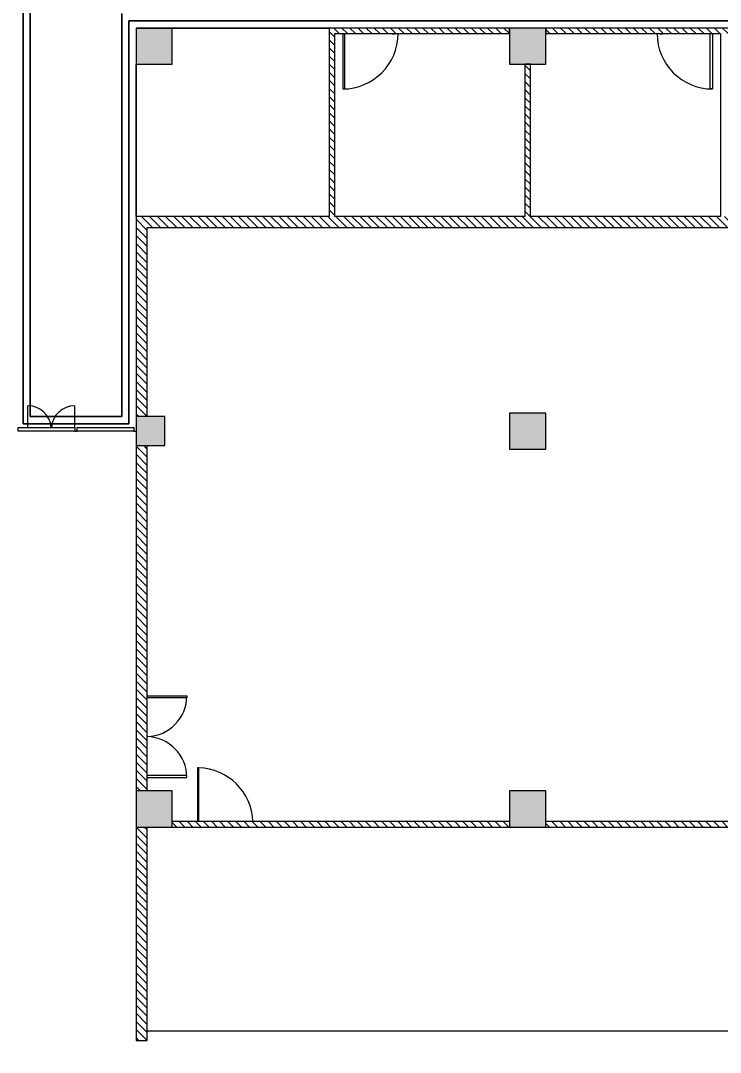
# Model space of a CAD drawing. Header units: millimetres. Extents: x -106145 to 154907, y -84585 to 152038.
# Drawn here: x 30849 to 45394, y 52823 to 74265 of the extents above; entities that cross this region are included whole.
import ezdxf

# ---------------------------------------------------------------- set-up
doc = ezdxf.new("R2010")
doc.units = ezdxf.units.MM
for name, color, linetype, lineweight in [('A-ANNO-DIMS', 211, 'Continuous', 9), ('A-ANNO-DIMS-300', 211, 'Continuous', 9), ('A-AREA', 32, 'Continuous', 5), ('A-DOOR', 31, 'Continuous', 5), ('A-FLOR', 192, 'Continuous', 5), ('A-GLAZ-CWMG', 51, 'Continuous', 5), ('A-WALL', 113, 'Continuous', 5), ('A-WALL-PATT', 111, 'Continuous', 5), ('S-COLS', 52, 'Continuous', 5)]:
    doc.layers.add(name, color=color, linetype=linetype, lineweight=lineweight)
doc.styles.add('RomanS', font='romans__.ttf', dxfattribs={"width": 0.8, "height": 1200})
doc.dimstyles.new('Diagonal_-_4_mm_RomanS', dxfattribs={"dimscale": 304.8, "dimtxt": 1219.023462, "dimasz": 1.476378, "dimexe": 0.984252, "dimexo": 0.0625, "dimgap": 0.19685, "dimtad": 1, "dimdec": 0, "dimzin": 0, "dimdsep": 46, "dimtxsty": 'RomanS', "dimblk1": 'OBLIQUE', "dimblk2": 'OBLIQUE', "dimsah": 1, "dimcen": 0.09, "dimdle": 2.362205, "dimazin": 0, "dimtfac": 1, "dimtdec": 4, "dimtix": 1, "dimtmove": 0, "dimatfit": 3, "dimfxl": 2.362205, "dimfxlon": 1, "dimtvp": 1, "dimtolj": 1, "dimtzin": 0, "dimarcsym": 2})
pattern_1 = [(315, (0, 0), (84.18955, 84.18955), [])]

# ---------------------------------------------------------------- blocks, each defined once
blk = doc.blocks.new('M_Concrete-Rectangular-Column - 750 x 750-3585654-Site Plan')
at = {"layer": 'S-COLS'}
blk.add_hatch(color=256, dxfattribs=at).paths.add_polyline_path([(-375, 375), (-375, -375), (375, -375), (375, 375), (-130, 375)], flags=0)
at = {"layer": 'S-COLS', "color": 41}
for p, q in [((375, 375), (-375, 375)), ((-375, 375), (-375, -375)), ((375, -375), (375, 375)), ((-375, -375), (375, -375))]:
    blk.add_line(p, q, dxfattribs=at)
blk = doc.blocks.new('M_Concrete-Rectangular-Column - 600 x 600-11938155-Site Plan')
at = {"layer": 'S-COLS'}
blk.add_hatch(color=256, dxfattribs=at).paths.add_polyline_path([(-300, 300), (-300, -300), (300, -300), (300, 300)], flags=0)
at = {"layer": 'S-COLS', "color": 41}
for p, q in [((300, 300), (-300, 300)), ((-300, 300), (-300, -300)), ((300, -300), (300, 300)), ((-300, -300), (300, -300))]:
    blk.add_line(p, q, dxfattribs=at)
blk = doc.blocks.new('M_Door-Passage-Double-Flush - D 1_80-12340102-Site Plan')
at = {"layer": 'A-DOOR', "color": 121, "lineweight": 9}
for p, q in [((-850, 121.35), (-850, 946.35)), ((-850, 946.35), (-805, 946.35)), ((-805, 946.35), (-805, 121.35)), ((850, 946.35), (805, 946.35)), ((805, 946.35), (805, 121.35)), ((850, 121.35), (850, 946.35))]:
    blk.add_line(p, q, dxfattribs=at)
at = {"layer": 'A-DOOR', "color": 41}
for centre, start, end in [((-850, 96.35), 1.699396, 90), ((850, 96.35), 90, 178.300604)]:
    blk.add_arc(centre, 850, start, end, dxfattribs=at)
blk = doc.blocks.new('DC_SglFl-W-Int - D _1_2-12387222-Site Plan')
at = {"layer": 'A-DOOR', "color": 121, "lineweight": 9}
for p, q in [((547, -57.5), (547, -1174)), ((577, -1174), (577, -57.5)), ((547, -1174), (577, -1174))]:
    blk.add_line(p, q, dxfattribs=at)
at = {"layer": 'A-DOOR', "color": 41}
blk.add_arc((577, -20), 1154.4, 181.87522, 268.51084, dxfattribs=at)
blk = doc.blocks.new('M_Door-Passage-Small Slit Vision Panel_Type B - 1_25_Type B-13938695-Site Plan')
at = {"layer": 'A-DOOR', "color": 121, "lineweight": 9}
for p, q in [((575, 1213.85), (530, 1213.85)), ((530, 1213.85), (530, 63.85)), ((575, 63.85), (575, 1213.85))]:
    blk.add_line(p, q, dxfattribs=at)
at = {"layer": 'A-DOOR', "color": 41}
for p, q in [((-514.125, 71.85), (-514.125, 63.85)), ((-514.125, 71.85), (-454.125, 71.85)), ((-454.125, 63.85), (-454.125, 71.85))]:
    blk.add_line(p, q, dxfattribs=at)
blk.add_arc((575, 63.85), 1150, 90, 180, dxfattribs=at)
blk = doc.blocks.new('M_Door-Passage-Small Slit Vision Panel_Type B - 1_25_Type B-13938696-Site Plan')
at = {"layer": 'A-DOOR', "color": 41}
for p, q in [((-514.125, -63.85), (-514.125, -71.85)), ((-454.125, -71.85), (-514.125, -71.85)), ((-454.125, -71.85), (-454.125, -63.85))]:
    blk.add_line(p, q, dxfattribs=at)
at = {"layer": 'A-DOOR', "color": 121, "lineweight": 9}
for p, q in [((530, -1213.85), (530, -63.85)), ((575, -63.85), (575, -1213.85)), ((575, -1213.85), (530, -1213.85))]:
    blk.add_line(p, q, dxfattribs=at)
at = {"layer": 'A-DOOR', "color": 41}
blk.add_arc((575, -63.85), 1150, 180, 270, dxfattribs=at)
blk = doc.blocks.new('M_Curtain Wall Dbl Glass - M_Curtain Wall Dbl Glass-15280638-Site Plan')
at = {"layer": 'A-DOOR', "color": 121, "lineweight": 9}
for p, q in [((-487, 37), (-487, 487)), ((487, 37), (487, 487))]:
    blk.add_line(p, q, dxfattribs=at)
at = {"layer": 'A-DOOR', "color": 41}
for centre, start, end in [((-487, 0), 4.4807, 90), ((487, 0), 90, 175.5193)]:
    blk.add_arc(centre, 487, start, end, dxfattribs=at)
blk = doc.blocks.new('Rectangular Mullion - 50 x 75mm-14849680-Site Plan')
at = {"layer": 'A-GLAZ-CWMG', "color": 41}
for p, q in [((32999, 65810), (33199, 65810)), ((33199, 65735), (32999, 65735)), ((33199, 65810), (33199, 65735))]:
    blk.add_line(p, q, dxfattribs=at)
blk = doc.blocks.new('Rectangular Mullion - 50 x 75mm-14849681-Site Plan')
at = {"layer": 'A-GLAZ-CWMG', "color": 41}
for p, q in [((30799, 65735), (30799, 65810)), ((30799, 65810), (30999, 65810)), ((30999, 65735), (30799, 65735))]:
    blk.add_line(p, q, dxfattribs=at)
blk = doc.blocks.new('Rectangular Mullion - 50 x 75mm-15273051-Site Plan')
at = {"layer": 'A-GLAZ-CWMG', "color": 41}
for p, q in [((32024, 65735), (32024, 65810)), ((32024, 65810), (32999, 65810)), ((32999, 65735), (32024, 65735))]:
    blk.add_line(p, q, dxfattribs=at)
blk = doc.blocks.new('Rectangular Mullion - 50 x 75mm-15275465-Site Plan')
at = {"layer": 'A-GLAZ-CWMG', "color": 41}
for p, q in [((30999, 65810), (31974, 65810)), ((31974, 65735), (30999, 65735)), ((31974, 65810), (31974, 65735))]:
    blk.add_line(p, q, dxfattribs=at)
blk = doc.blocks.new('MM-HOSPITAL A _ B BLOCK-2022_11_05_CENTRAL_rvt-1-Site Plan')
at = {"layer": 'A-WALL-PATT'}
h = blk.add_hatch(dxfattribs=at)
h.set_pattern_fill('FP_19', color=90, style=0, pattern_type=2)
h.set_pattern_definition(pattern_1)
h.paths.add_polyline_path([(37264, 73995), (41014, 73995), (41014, 74110), (37264, 74110)], flags=0)
h.paths.add_polyline_path([(41764, 73995), (49014, 73995), (49014, 74110), (41764, 74110)], flags=0)
h = blk.add_hatch(dxfattribs=at)
h.set_pattern_fill('FP_19', color=90, style=0, pattern_type=2)
h.set_pattern_definition(pattern_1)
h.paths.add_polyline_path([(37379, 70195), (37379, 73995), (37264, 73995), (37264, 70195)], flags=0)
h = blk.add_hatch(dxfattribs=at)
h.set_pattern_fill('FP_19', color=90, style=0, pattern_type=2)
h.set_pattern_definition(pattern_1)
h.paths.add_polyline_path([(41329, 70195), (41444, 70195), (41444, 73360), (41329, 73360), (41329, 70907)], flags=0)
h = blk.add_hatch(dxfattribs=at)
h.set_pattern_fill('FP_19', color=90, style=0, pattern_type=2)
h.set_pattern_definition(pattern_1)
h.paths.add_polyline_path([(33249, 66035), (33479, 66035), (33479, 70195), (33249, 70195)], flags=0)
h = blk.add_hatch(dxfattribs=at)
h.set_pattern_fill('FP_19', color=90, style=0, pattern_type=2)
h.set_pattern_definition(pattern_1)
h.paths.add_polyline_path([(49534, 69965), (49534, 70195), (33479, 70195), (33479, 69965), (49166, 69965)], flags=0)
h = blk.add_hatch(dxfattribs=at)
h.set_pattern_fill('FP_19', color=90, style=0, pattern_type=2)
h.set_pattern_definition(pattern_1)
h.paths.add_polyline_path([(33249, 58255), (33479, 58255), (33479, 65435), (33249, 65435), (33249, 61972)], flags=0)
h = blk.add_hatch(dxfattribs=at)
h.set_pattern_fill('FP_19', color=90, style=0, pattern_type=2)
h.set_pattern_definition(pattern_1)
h.paths.add_polyline_path([(33249, 53070), (33479, 53070), (33479, 57505), (33249, 57505), (33249, 56155)], flags=0)
h = blk.add_hatch(dxfattribs=at)
h.set_pattern_fill('FP_19', color=90, style=0, pattern_type=2)
h.set_pattern_definition(pattern_1)
h.paths.add_polyline_path([(49014, 57505), (49014, 57620), (41764, 57620), (41764, 57505)], flags=0)
h.paths.add_polyline_path([(40765, 57505), (41014, 57505), (41014, 57620), (33999, 57620), (33999, 57505), (36564, 57505)], flags=0)
at = {"layer": 'S-COLS'}
blk.add_hatch(color=256, dxfattribs=at).paths.add_polyline_path([(41014, 73360), (41764, 73360), (41764, 74110), (41014, 74110), (41014, 73995)], flags=0)
at = {"layer": 'A-AREA', "color": 41}
blk.add_line((33479, 53270), (54274, 53270), dxfattribs=at)
at = {"layer": 'A-FLOR', "color": 41}
for p, q in [((30899, 89355), (30899, 65885)), ((30899, 65885), (30899, 89355)), ((31049, 66035), (31049, 89205)), ((31049, 89205), (31049, 66035)), ((32949, 74410), (32949, 66035)), ((32949, 66035), (32949, 74410)), ((33099, 65885), (33099, 74260)), ((33099, 74260), (56789, 74260)), ((33099, 74260), (33099, 65885)), ((56789, 74260), (33099, 74260)), ((37264, 74110), (33249, 74110)), ((33249, 74110), (37264, 74110)), ((33249, 73360), (33249, 70195)), ((33249, 70195), (33249, 73360)), ((30899, 65885), (33099, 65885)), ((33099, 65885), (30899, 65885)), ((32949, 66035), (31049, 66035)), ((31049, 66035), (32949, 66035)), ((31974, 65735), (32024, 65735)), ((33199, 65735), (33249, 65735))]:
    blk.add_line(p, q, dxfattribs=at)
at = {"layer": 'A-WALL', "color": 61, "lineweight": 18}
for p, q in [((41014, 74110), (37264, 74110)), ((37264, 74110), (37264, 73995)), ((37264, 73995), (37264, 70195)), ((37379, 73995), (41014, 73995)), ((37379, 70195), (37379, 73995)), ((49014, 74110), (41764, 74110)), ((41764, 73995), (45394, 73995)), ((45394, 73995), (45394, 72520)), ((41329, 73360), (41329, 70195)), ((41444, 73360), (41329, 73360)), ((41444, 70195), (41444, 73360)), ((45394, 72520), (45394, 70195)), ((33249, 70195), (33249, 66035)), ((33479, 70195), (33249, 70195)), ((37264, 70195), (33479, 70195)), ((41329, 70195), (37379, 70195)), ((45394, 70195), (41444, 70195)), ((33479, 66035), (33479, 69965)), ((33479, 69965), (49534, 69965)), ((33249, 65435), (33249, 58255)), ((33479, 58255), (33479, 65435)), ((33249, 57505), (33249, 53070)), ((33479, 53070), (33479, 57505)), ((41014, 57620), (33999, 57620)), ((33999, 57505), (41014, 57505)), ((49014, 57620), (41764, 57620)), ((41764, 57505), (49014, 57505)), ((33249, 53070), (33479, 53070))]:
    blk.add_line(p, q, dxfattribs=at)
at = {"layer": 'A-WALL', "color": 41}
for p, q in [((41014, 73995), (41014, 74110)), ((41764, 74110), (41764, 73995))]:
    blk.add_line(p, q, dxfattribs=at)
at = {"layer": 'S-COLS', "color": 41}
for p, q in [((41764, 74110), (41014, 74110)), ((41014, 74110), (41014, 73995)), ((41014, 73995), (41014, 73360)), ((41764, 73995), (41764, 74110)), ((41764, 73360), (41764, 73995)), ((41014, 73360), (41764, 73360))]:
    blk.add_line(p, q, dxfattribs=at)
at = {"color": 253, "lineweight": 5}
for name, p, rotation in [('M_Concrete-Rectangular-Column - 750 x 750-3585654-Site Plan', (33624, 73735), 90.00000482565875), ('M_Door-Passage-Small Slit Vision Panel_Type B - 1_25_Type B-13938695-Site Plan', (38119, 74059), 180.0000048296731), ('M_Door-Passage-Small Slit Vision Panel_Type B - 1_25_Type B-13938696-Site Plan', (44654, 74059), 4.829673078902934e-06), ('M_Concrete-Rectangular-Column - 750 x 750-3585654-Site Plan', (41389, 65735), 89.99999999999902), ('M_Concrete-Rectangular-Column - 600 x 600-11938155-Site Plan', (33549, 65735), 90.00000482565875), ('M_Door-Passage-Double-Flush - D 1_80-12340102-Site Plan', (33357, 59385), 270.0000048256589), ('DC_SglFl-W-Int - D _1_2-12387222-Site Plan', (35099, 57563), 180), ('M_Concrete-Rectangular-Column - 750 x 750-3585654-Site Plan', (33624, 57880), 90.00000482565875), ('M_Concrete-Rectangular-Column - 750 x 750-3585654-Site Plan', (41389, 57880), 89.99999999999893)]:
    blk.add_blockref(name, p, dxfattribs=dict(at, rotation=rotation))
for name, p in [('M_Curtain Wall Dbl Glass - M_Curtain Wall Dbl Glass-15280638-Site Plan', (31486, 65773)), ('Rectangular Mullion - 50 x 75mm-14849681-Site Plan', (0, 0)), ('Rectangular Mullion - 50 x 75mm-15275465-Site Plan', (0, 0)), ('Rectangular Mullion - 50 x 75mm-15273051-Site Plan', (0, 0)), ('Rectangular Mullion - 50 x 75mm-14849680-Site Plan', (0, 0))]:
    blk.add_blockref(name, p, dxfattribs=at)
blk = doc.blocks.new('DIMBLOCK33-Site Plan')
at = {"layer": 'A-ANNO-DIMS-300', "transparency": 16777216}
for p, q in [((-65455, 47706), (79278, 131267)), ((79014, 130283), (78504, 131167)), ((78654, 130907), (79014, 130283)), ((-64471, 47442), (-64981, 48325)), ((-64831, 48066), (-64471, 47442))]:
    blk.add_line(p, q, dxfattribs=at)
at = {"layer": 'A-ANNO-DIMS-300', "lineweight": 35, "transparency": 16777216}
for p, q in [((78654, 130907), (78737, 131214)), ((78654, 130907), (78572, 130600)), ((-64831, 48066), (-64749, 48373)), ((-64831, 48066), (-64914, 47758))]:
    blk.add_line(p, q, dxfattribs=at)
at = {"layer": 'A-ANNO-DIMS-300', "color": 0, "transparency": 16777216, "insert": (3725, 89578), "char_height": 1200, "width": 6511.94, "attachment_point": 1, "rotation": 30, "line_spacing_factor": 0.983083, "style": 'RomanS'}
blk.add_mtext('165683', dxfattribs=at)
blk = doc.blocks.new('_Oblique')
at = {"color": 0, "linetype": 'ByBlock', "lineweight": -2}
blk.add_line((-0.5, -0.5), (0.5, 0.5), dxfattribs=at)

msp = doc.modelspace()

# ---------------------------------------------------------------- block references
at = {"lineweight": 5}
msp.add_blockref('MM-HOSPITAL A _ B BLOCK-2022_11_05_CENTRAL_rvt-1-Site Plan', (0, 0), dxfattribs=at)

# ---------------------------------------------------------------- next in the draw order: dimensions: what is measured, and where the dimension line sits
at = {"layer": 'A-ANNO-DIMS'}
dim = msp.add_linear_dim(base=(78654.26, 130907.03), p1=(-64471.28, 47442.07), p2=(79014.26, 130283.49), angle=30, dimstyle='Diagonal_-_4_mm_RomanS', override={"dimpost": '<>', "dimfxl": 165682.835536}, dxfattribs=at)
dim.commit()
dim.dimension.update_dxf_attribs({"geometry": 'DIMBLOCK33-Site Plan', "text_midpoint": (6578.73, 90062.68)})

doc.saveas('drawing.dxf')
